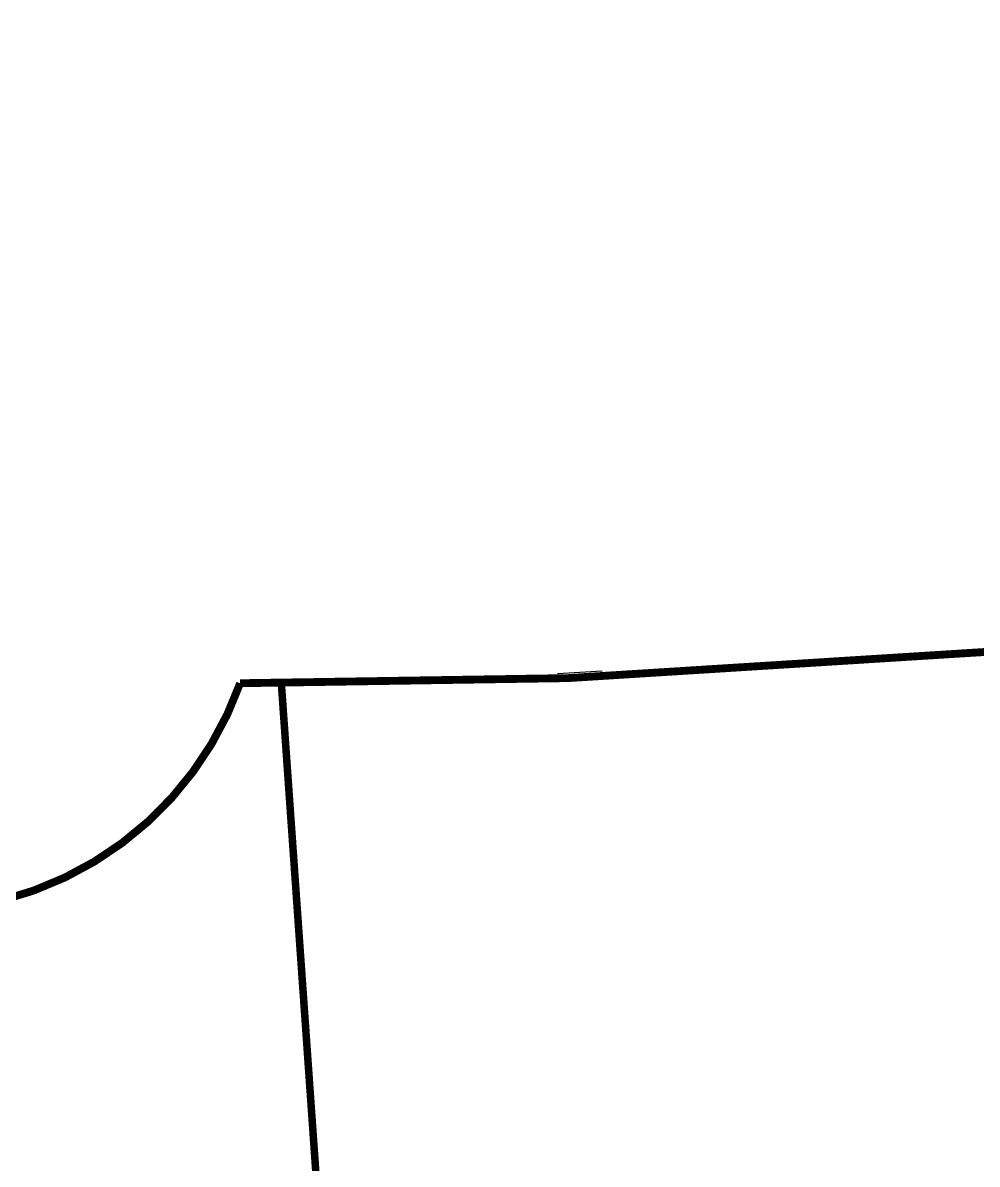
# Model space of a CAD drawing. Header units: millimetres. Extents: x 50357 to 985146, y 723188 to 1803594.
# Drawn here: x 834799.1 to 834847.8, y 820152.3 to 820210.5 of the extents above; entities that cross this region are included whole.
import ezdxf
from ezdxf.xclip import XClip

# ---------------------------------------------------------------- set-up
doc = ezdxf.new("R2010")
doc.units = ezdxf.units.MM
doc.header["$LTSCALE"] = 3
doc.header["$MEASUREMENT"] = 0
for name, pattern in [('DASHED', [19.05, 12.7, -6.35]), ('x-baseplan$0$DGN Style 2', [1.94727e-06, 0, -1.94727e-06]), ('x-baseplan$0$HIDDEN', [0.375, 0.25, -0.125])]:
    doc.linetypes.add(name, pattern=pattern)
doc.layers.add('00_Xref', color=7, linetype='Continuous')
doc.layers.add('_PARCEL BOUNDARY', color=10, linetype='DASHED')
doc.layers.add('x-baseplan$0$AR-ROAD_AR_BS_MI_', color=7, linetype='Continuous', true_color=0x6d6d6d)
doc.layers.add('x-baseplan$0$AR-SITEROAD_AR_BS_', color=7, linetype='Continuous', true_color=0x6d6d6d)

# ---------------------------------------------------------------- blocks, each defined once
blk = doc.blocks.new('x-baseplan')
at = {"layer": 'x-baseplan$0$AR-ROAD_AR_BS_MI_', "linetype": 'x-baseplan$0$HIDDEN', "ltscale": 2}
blk.add_lwpolyline([(834948.628, 818196.996), (834949.85, 818193.602, -0.442552), (834937.368, 818170.061, -0.036377), (834920.082, 818166.965, -0.267536), (834908.782, 818171.988, -0.278995), (834905.945, 818205.081, -0.51297), (834935.497, 818209.978, 0.040904), (834944.672, 818202.22, -0.152379)], format="xyb", close=True, dxfattribs=at)
at = {"layer": 'x-baseplan$0$AR-SITEROAD_AR_BS_', "color": 253, "linetype": 'x-baseplan$0$DGN Style 2'}
blk.add_line((834907.093, 818205.127), (834949.423, 818183.437), dxfattribs=at)
blk = doc.blocks.new('PARCEL BOUNDARY')
at = {"layer": '_PARCEL BOUNDARY', "ltscale": 0.2, "const_width": 400}
blk.add_lwpolyline([(834868247, 817552295, 0.091283), (834872755, 817559703, 0.061858), (834874097, 817565165), (834880689, 817565564), (834904743, 817565941, 0.077341), (834909189, 817557307, 0.267473), (834920028, 817552490, 0.036377), (834937243, 817555572, 0.249423), (834949395, 817566641), (834966122, 817566903), (835091811, 817574777), (835119690, 817576586), (835121800, 817571864, 0.073697), (835125906, 817566838), (835207274, 817579502), (835208699, 817570346), (835222078, 817575222), (835227487, 817576187, 0.049054), (835256687, 817584425), (835337017, 817589446, -0.062186), (835336510, 817536749, 0.055712), (835335348, 817485197), (835335994, 817477945), (835339286, 817458795)], format="xyb", dxfattribs=at)
at = {"layer": '_PARCEL BOUNDARY', "ltscale": 100, "const_width": 383, "flags": 128}
blk.add_lwpolyline([(834951493, 817566674), (834953903, 817532536), (834956464, 817495914), (834858529, 817489069)], dxfattribs=at)

msp = doc.modelspace()

# ---------------------------------------------------------------- linework, layer by layer
at = {"color": 2}
msp.add_line((834828.6306, 820177.4325), (834826.3571, 820177.2909), dxfattribs=at)

# ---------------------------------------------------------------- block references
at = {"layer": '00_Xref'}
ref = msp.add_blockref('x-baseplan', (-139.4749, 1995.1308), dxfattribs=at)
XClip(ref).set_block_clipping_path([(834202.6502530554, 818417.8441569643), (834906.8781916734, 818467.0750907004), (834956.2582314801, 817760.714252038), (834252.0302928621, 817711.483318302)])
at = {"layer": '_PARCEL BOUNDARY', "ltscale": 0.2, "xscale": 0.001, "yscale": 0.001, "zscale": 0.001, "rotation": 359.998908534026}
msp.add_blockref('PARCEL BOUNDARY', (-154.8035, 2626.0798, -0.0001), dxfattribs=at)

doc.saveas('drawing.dxf')
